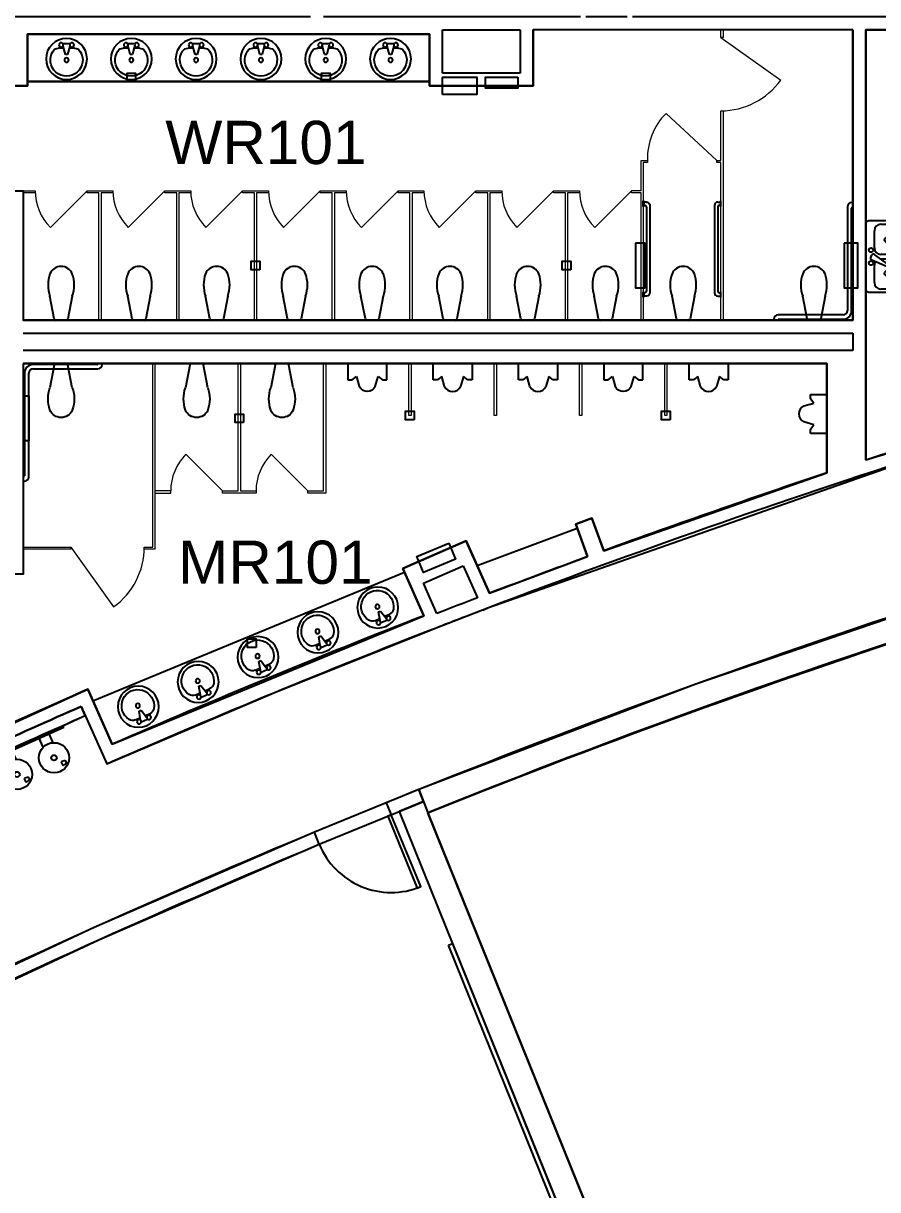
# Model space of a CAD drawing. Header units: inches. Extents: x -60 to 4824, y -1448 to 1233.
# Drawn here: x 1521 to 1917, y -537 to 3 of the extents above; entities that cross this region are included whole.
import ezdxf

# ---------------------------------------------------------------- set-up
doc = ezdxf.new("R2010")
doc.units = ezdxf.units.IN
doc.header["$LTSCALE"] = 96
doc.header["$MEASUREMENT"] = 0
doc.header["$PDMODE"] = 1
doc.header["$PDSIZE"] = -2
for name, color, linetype, lineweight in [('A-Anno-Note', 3, 'Continuous', 25), ('A-FLOR-CASE', 3, 'Continuous', 25), ('A-FLOR-CASE-FILL', 254, 'Continuous', 25), ('A-FLOR-FIXT', 3, 'Continuous', 25), ('A-FLOR-PFIX', 3, 'Continuous', 25), ('A-FLOR-TPTN', 4, 'Continuous', 18)]:
    doc.layers.add(name, color=color, linetype=linetype, lineweight=lineweight)
for name, color, linetype in [('A-DOOR', 4, 'Continuous'), ('A-FLOR-FD', 1, 'Continuous'), ('A-GLAZ', 3, 'Continuous'), ('A-WALL', 5, 'Continuous'), ('POLYGONS', 1, 'Continuous')]:
    doc.layers.add(name, color=color, linetype=linetype)
doc.styles.add('ATT', font='txt')
doc.styles.get("Standard").update_dxf_attribs({"font": 'arial.ttf'})

# ---------------------------------------------------------------- blocks, each defined once
blk = doc.blocks.new('GBP01')
for p, q in [((-55.5, -1), (-55.5, -1.5)), ((-53.3, -1), (-55.5, -1)), ((-53.5, -3.5), (-5.5, -3.5)), ((-53.3, -1.125), (-53.3, -1)), ((-5.5, -1.5), (-52.925, -1.5)), ((-3.5, -5.5), (-3.5, -35.5)), ((-1.5, -35.125), (-1.5, -5.5)), ((-1.5, -37.5), (-1, -37.5)), ((-1, -35.5), (-1.125, -35.5)), ((-1, -37.5), (-1, -35.5))]:
    blk.add_line(p, q)
for centre, radius, start, end in [((-53.5, -1.5), 2, 180.00001, 270.00001), ((-52.925, -1.125), 0.375, 180.00001, 270.00001), ((-5.5, -5.5), 4, 0.00001, 90), ((-5.5, -5.5), 2, 0.00001, 90), ((-1.5, -35.5), 2, 180.00001, 270.00001), ((-1.125, -35.125), 0.375, 180.00001, 270.00001)]:
    blk.add_arc(centre, radius, start, end)
blk.add_point((0, 0))
blk = doc.blocks.new('WCP02')
for p, q in [((3, -2.67), (3, 2.67)), ((3.81, 3.66), (16, 6)), ((16, -6), (3.81, -3.66))]:
    blk.add_line(p, q)
for centre, radius, start, end in [((22, -11.37), 18.38, 70.94899, 109.051), ((4, 2.67), 1, 100.8851, 180), ((25.5, 0), 6.5, 292.61842, 67.38013), ((4, -2.67), 1, 180, 259.1149), ((22, 11.37), 18.38, 250.94899, 289.05101)]:
    blk.add_arc(centre, radius, start, end)
blk.add_point((0, 0))
blk = doc.blocks.new('urnp01')
for p, q in [((-9, -7.5), (-9, 0)), ((-9, 0), (9, 0)), ((9, 0), (9, -7.5)), ((-7, -7.5), (-9, -7.5)), ((-5, -6), (-7, -7.5)), ((-3.69, -10.59), (-5, -6)), ((5, -6), (3.69, -10.59)), ((7, -7.5), (5, -6)), ((9, -7.5), (7, -7.5))]:
    blk.add_line(p, q)
blk.add_arc((0, -8.97), 4.03, 203.6878, 336.3141)
blk.add_point((0, 0))
blk = doc.blocks.new('15PLAV05')
at = {"color": 0, "linetype": 'ByBlock'}
for p, q in [((2.5, -1.5), (2.5, 1.5)), ((7.5, 0.5), (3.5, 1.5)), ((4.5, 1.25), (4.5, 3.741657)), ((7.5, -0.5), (7.5, 0.5)), ((3.5, -1.5), (7.5, -0.5)), ((4.5, -3.741657), (4.5, -1.25))]:
    blk.add_line(p, q, dxfattribs=at)
for centre, radius in [((9.5, 0), 9.5), ((3, 2.5), 1), ((10, 0), 1), ((3, -2.5), 1)]:
    blk.add_circle(centre, radius, dxfattribs=at)
for centre, radius, start, end in [((7.5, 3.741657), 3, 123.748989, 180), ((10, 0), 7.5, 236.251011, 123.748989), ((7.5, -3.741657), 3, 180, 236.251011)]:
    blk.add_arc(centre, radius, start, end, dxfattribs=at)
at = {"color": 0, "linetype": 'ByBlock', "style": 'ATT'}
for tag, p, flags in [('ITEM', (0, -18), 3), ('ROOM_NUMBER', (0, -27), 1)]:
    blk.add_attdef(tag, p, '', height=6, dxfattribs=dict(at, flags=flags))
blk = doc.blocks.new('15PSNK10')
at = {"color": 0, "linetype": 'ByBlock'}
for p, q in [((20.5, 16.5), (1.5, 16.5)), ((0, 15), (0, -15)), ((4, 4), (4, 12)), ((7, 15), (17.5, 15)), ((20.5, 12), (20.5, 4)), ((22, -15), (22, 15)), ((2.37, -0.1), (2.77, 0.6)), ((10.18, -3.57), (4.27, 0.87)), ((17.5, 1), (7, 1)), ((2.88, -1.54), (9.68, -4.43)), ((4, -12), (4, -4)), ((7.04, -1), (17.5, -1)), ((9.68, -4.43), (10.18, -3.57)), ((20.5, -4), (20.5, -12)), ((17.5, -15), (7, -15)), ((1.5, -16.5), (20.5, -16.5))]:
    blk.add_line(p, q, dxfattribs=at)
for centre, radius in [((10, 7.75), 1.25), ((2.5, 3), 1), ((2.5, -3), 1), ((10, -7.75), 1.25)]:
    blk.add_circle(centre, radius, dxfattribs=at)
for centre, radius, start, end in [((1.5, 15), 1.5, 90, 180), ((20.5, 15), 1.5, 0, 90), ((7, 12), 3, 90, 180), ((17.5, 12), 3, 0, 90), ((3.63, 0.1), 1, 50.5377, 150), ((7, 4), 3, 180, 270), ((17.5, 4), 3, 270, 0), ((3.23, -0.6), 1, 150, 249.4623), ((7, -4), 3, 146.607, 180), ((17.5, -4), 3, 0, 90), ((1.5, -15), 1.5, 180, 270), ((7, -12), 3, 180, 270), ((17.5, -12), 3, 270, 0), ((20.5, -15), 1.5, 270, 0)]:
    blk.add_arc(centre, radius, start, end, dxfattribs=at)
at = {"color": 0, "linetype": 'ByBlock', "style": 'ATT'}
for tag, p, flags in [('ITEM', (0, -26), 3), ('ROOM_NUMBER', (0, -35), 1)]:
    blk.add_attdef(tag, p, '', height=6, dxfattribs=dict(at, flags=flags))
blk = doc.blocks.new('$ELKAYEDFPBM117C')
at = {"layer": 'A-FLOR-FIXT'}
for p, q in [((-19.25, -1), (-19.25, 0)), ((19.25, -1), (19.25, 0)), ((19.25, -1), (-19.25, -1)), ((-11.88, -5.46), (-11.88, -1)), ((-6.88, -5.46), (-6.88, -1)), ((6.88, -5.46), (6.88, -1)), ((11.88, -5.46), (11.88, -1)), ((-7.02, -16.66), (-7.02, -15.34)), ((-5.68, -15.25), (-6.73, -15.09)), ((11.73, -16.66), (11.73, -15.34)), ((13.07, -15.25), (12.02, -15.09)), ((-5.68, -16.75), (-6.73, -16.91)), ((13.07, -16.75), (12.02, -16.91))]:
    blk.add_line(p, q, dxfattribs=at)
for centre, radius in [((-9.38, -12), 7), ((9.38, -12), 7), ((-9.38, -12), 1.25), ((9.38, -12), 1.25)]:
    blk.add_circle(centre, radius, dxfattribs=at)
for centre, radius, start, end in [((-6.77, -15.34), 0.25, 81.3185, 180), ((-5.68, -16), 0.75, 269.997, 90), ((11.98, -15.34), 0.25, 81.3185, 180), ((13.07, -16), 0.75, 269.997, 90), ((-6.77, -16.66), 0.25, 180, 278.6819), ((11.98, -16.66), 0.25, 180, 278.6819)]:
    blk.add_arc(centre, radius, start, end, dxfattribs=at)
blk = doc.blocks.new('GBP42')
for p, q in [((-19.75, 0), (-22.25, 0)), ((-22.25, 0), (-22.25, -0.25)), ((-19.75, 0), (-19.75, -0.25)), ((22.25, 0), (19.75, 0)), ((19.75, 0), (19.75, -0.25)), ((22.25, 0), (22.25, -0.25)), ((-22.25, -0.25), (-19.75, -0.25)), ((-21.75, -1.5), (-21.75, -0.25)), ((-20.25, -0.75), (-20.25, -0.25)), ((-20.25, -3), (20.25, -3)), ((-19.5, -1.5), (19.5, -1.5)), ((19.75, -0.25), (22.25, -0.25)), ((20.25, -0.75), (20.25, -0.25)), ((21.75, -1.5), (21.75, -0.25))]:
    blk.add_line(p, q)
for centre, radius, start, end in [((-20.25, -1.5), 1.5, 180, 270), ((-19.5, -0.75), 0.75, 180, 270), ((19.5, -0.75), 0.75, 270, 360), ((20.25, -1.5), 1.5, 270, 360)]:
    blk.add_arc(centre, radius, start, end)
blk = doc.blocks.new('*U356')
at = {"linetype": 'ByBlock', "lineweight": -2}
for p, q in [((0, 0), (177, 0)), ((237, 0), (177, 0)), ((243, 0), (391, 0)), ((433, 0), (397, 0)), ((0, -6), (20, -6)), ((26, -6), (174, -6)), ((180, -6), (345, -6)), ((347.5, -6), (366.5, -6)), ((369, -6), (439, -6))]:
    blk.add_line(p, q, dxfattribs=at)
at = {"lineweight": -2}
for p, q in [((0, 0), (177, 0)), ((237, 0), (177, 0)), ((243, 0), (391, 0)), ((433, 0), (397, 0)), ((0, -6), (20, -6)), ((26, -6), (174, -6)), ((180, -6), (345, -6)), ((347.5, -6), (366.5, -6)), ((369, -6), (439, -6))]:
    blk.add_line(p, q, dxfattribs=at)
blk = doc.blocks.new('*U308')
at = {"linetype": 'ByBlock', "lineweight": -2}
for p, q in [((487.86, 30.68), (486.42, 42.09)), ((213.9, 17.4), (214.42, 5.91)), ((0, 11.5), (-8.36, 11.5)), ((142.5, 2.61), (141.97, 14.1)), ((-19.96, 0), (0, 0))]:
    blk.add_line(p, q, dxfattribs=at)
at = {"lineweight": -2}
for p, q in [((487.86, 30.68), (486.42, 42.09)), ((213.9, 17.4), (214.42, 5.91)), ((0, 11.5), (-8.36, 11.5)), ((142.5, 2.61), (141.97, 14.1)), ((-19.96, 0), (0, 0))]:
    blk.add_line(p, q, dxfattribs=at)
at = {"linetype": 'ByBlock', "lineweight": -2, "extrusion": (0, 0, -1)}
for start, end in [(262.80282, 266.84181), (267.90437, 270)]:
    blk.add_arc((0, 3894), 3882.5, start, end, dxfattribs=at)
at = {"lineweight": -2, "extrusion": (0, 0, -1)}
for start, end in [(262.80282, 266.84181), (267.90437, 270)]:
    blk.add_arc((0, 3894), 3882.5, start, end, dxfattribs=at)
at = {"linetype": 'ByBlock', "lineweight": -2}
for start, end in [(273.15662, 277.19718), (270, 272.0972)]:
    blk.add_arc((0, 3894), 3894, start, end, dxfattribs=at)
at = {"lineweight": -2}
for start, end in [(273.15662, 277.19718), (270, 272.0972)]:
    blk.add_arc((0, 3894), 3894, start, end, dxfattribs=at)
blk = doc.blocks.new('*U321')
at = {"linetype": 'ByBlock', "lineweight": -2}
for p, q in [((0, 0), (0, -12.12)), ((327.5, 0), (0, 0)), ((327.5, -12.12), (327.5, 0)), ((0, -12.12), (321.99, -12.12)), ((327.49, -12.12), (327.5, -12.12))]:
    blk.add_line(p, q, dxfattribs=at)
at = {"lineweight": -2}
for p, q in [((0, 0), (0, -12.12)), ((327.5, 0), (0, 0)), ((327.5, -12.12), (327.5, 0)), ((0, -12.12), (321.99, -12.12)), ((327.49, -12.12), (327.5, -12.12))]:
    blk.add_line(p, q, dxfattribs=at)
blk = doc.blocks.new('*U147')
at = {"linetype": 'ByBlock', "lineweight": -2}
for p, q in [((0, 0), (0, -6)), ((0.08, 0), (0, 0)), ((390.08, 0), (18.08, 0)), ((0, -6), (0.08, -6)), ((6.08, -6), (390.08, -6))]:
    blk.add_line(p, q, dxfattribs=at)
at = {"lineweight": -2}
for p, q in [((0, 0), (0, -6)), ((0.08, 0), (0, 0)), ((390.08, 0), (18.08, 0)), ((0, -6), (0.08, -6)), ((6.08, -6), (390.08, -6))]:
    blk.add_line(p, q, dxfattribs=at)
blk = doc.blocks.new('*U148')
at = {"linetype": 'ByBlock', "lineweight": -2}
for p, q in [((384, 0), (0, 0)), ((0, -6), (384, -6))]:
    blk.add_line(p, q, dxfattribs=at)
at = {"lineweight": -2}
for p, q in [((384, 0), (0, 0)), ((0, -6), (384, -6))]:
    blk.add_line(p, q, dxfattribs=at)
blk = doc.blocks.new('*U149')
at = {"linetype": 'ByBlock', "lineweight": -2, "extrusion": (0, 0, -1)}
blk.add_arc((0, 3634.04), 3634.04, 268.38102, 269.9527, dxfattribs=at)
at = {"lineweight": -2, "extrusion": (0, 0, -1)}
blk.add_arc((0, 3634.04), 3634.04, 268.38102, 269.9527, dxfattribs=at)
at = {"linetype": 'ByBlock', "lineweight": -2}
blk.add_arc((0, 3634.04), 3640.04, 270.0477, 271.57602, dxfattribs=at)
at = {"lineweight": -2}
blk.add_arc((0, 3634.04), 3640.04, 270.0477, 271.57602, dxfattribs=at)
blk = doc.blocks.new('*U153')
at = {"linetype": 'ByBlock', "lineweight": -2}
for p, q in [((0, 0), (0, -8)), ((24, 0), (0, 0)), ((0, -8), (24, -8))]:
    blk.add_line(p, q, dxfattribs=at)
at = {"lineweight": -2}
for p, q in [((0, 0), (0, -8)), ((24, 0), (0, 0)), ((0, -8), (24, -8))]:
    blk.add_line(p, q, dxfattribs=at)
blk = doc.blocks.new('*U154')
at = {"linetype": 'ByBlock', "lineweight": -2}
for p, q in [((24, 0), (0, 0)), ((6, -6), (26, -6))]:
    blk.add_line(p, q, dxfattribs=at)
at = {"lineweight": -2}
for p, q in [((24, 0), (0, 0)), ((6, -6), (26, -6))]:
    blk.add_line(p, q, dxfattribs=at)
blk = doc.blocks.new('*U155')
at = {"linetype": 'ByBlock', "lineweight": -2}
for p, q in [((31.25, 3), (7.4, 3)), ((31.25, -0.03), (31.25, 3)), ((5.87, -3), (21.27, -3))]:
    blk.add_line(p, q, dxfattribs=at)
at = {"lineweight": -2}
for p, q in [((31.25, 3), (7.4, 3)), ((31.25, -0.03), (31.25, 3)), ((5.87, -3), (21.27, -3))]:
    blk.add_line(p, q, dxfattribs=at)
blk = doc.blocks.new('*U156')
at = {"linetype": 'ByBlock', "lineweight": -2}
for p, q in [((0, 3), (0, 0.03)), ((0.16, 3), (0, 3)), ((22.45, 3), (6.16, 3)), ((5.85, -3), (31.98, -3)), ((31.98, -3), (31.98, -2.9))]:
    blk.add_line(p, q, dxfattribs=at)
at = {"lineweight": -2}
for p, q in [((0, 3), (0, 0.03)), ((0.16, 3), (0, 3)), ((22.45, 3), (6.16, 3)), ((5.85, -3), (31.98, -3)), ((31.98, -3), (31.98, -2.9))]:
    blk.add_line(p, q, dxfattribs=at)
blk = doc.blocks.new('*U158')
at = {"linetype": 'ByBlock', "lineweight": -2}
for p, q in [((28.88, 5), (0, 5)), ((0, 5), (0, 4.97)), ((28.88, 4.56), (28.88, 5)), ((3.03, -5), (23.03, -5))]:
    blk.add_line(p, q, dxfattribs=at)
at = {"lineweight": -2}
for p, q in [((28.88, 5), (0, 5)), ((0, 5), (0, 4.97)), ((28.88, 4.56), (28.88, 5)), ((3.03, -5), (23.03, -5))]:
    blk.add_line(p, q, dxfattribs=at)
blk = doc.blocks.new('*U159')
at = {"linetype": 'ByBlock', "lineweight": -2}
for p, q in [((66.96, 0), (58.96, 0)), ((207.46, 0), (72.96, 0)), ((58.96, -6), (207.46, -6))]:
    blk.add_line(p, q, dxfattribs=at)
at = {"lineweight": -2}
for p, q in [((66.96, 0), (58.96, 0)), ((207.46, 0), (72.96, 0)), ((58.96, -6), (207.46, -6))]:
    blk.add_line(p, q, dxfattribs=at)
blk = doc.blocks.new('*U160')
at = {"linetype": 'ByBlock', "lineweight": -2}
for p, q in [((29.06, 3), (0.02, 3)), ((35.13, 3), (35.06, 3)), ((35.13, -3), (35.13, 3)), ((7.23, -3), (35.13, -3))]:
    blk.add_line(p, q, dxfattribs=at)
at = {"lineweight": -2}
for p, q in [((29.06, 3), (0.02, 3)), ((35.13, 3), (35.06, 3)), ((35.13, -3), (35.13, 3)), ((7.23, -3), (35.13, -3))]:
    blk.add_line(p, q, dxfattribs=at)
blk = doc.blocks.new('*U389')
at = {"linetype": 'ByBlock', "lineweight": -2}
for p, q in [((0, 0), (-6.2, 0)), ((-1.57, -6), (0, -6)), ((38.32, -5.82), (39.95, -5.8)), ((52.81, -5.65), (52.82, -5.65))]:
    blk.add_line(p, q, dxfattribs=at)
at = {"lineweight": -2}
for p, q in [((0, 0), (-6.2, 0)), ((-1.57, -6), (0, -6)), ((38.32, -5.82), (39.95, -5.8)), ((52.81, -5.65), (52.82, -5.65))]:
    blk.add_line(p, q, dxfattribs=at)
at = {"linetype": 'ByBlock', "lineweight": -2, "extrusion": (0, 0, -1)}
for start, end in [(263.76281, 270), (263.38775, 263.71993)]:
    blk.add_arc((0, 3972), 3972, start, end, dxfattribs=at)
at = {"lineweight": -2, "extrusion": (0, 0, -1)}
for start, end in [(263.76281, 270), (263.38775, 263.71993)]:
    blk.add_arc((0, 3972), 3972, start, end, dxfattribs=at)
at = {"linetype": 'ByBlock', "lineweight": -2}
for start, end in [(275.49949, 276.19805), (276.2846, 276.57302), (273.80935, 275.38427), (270.79681, 273.53626), (270, 270.51467), (270.57549, 270.76071)]:
    blk.add_arc((0, 3972), 3978, start, end, dxfattribs=at)
at = {"lineweight": -2}
for start, end in [(275.49949, 276.19805), (276.2846, 276.57302), (273.80935, 275.38427), (270.79681, 273.53626), (270, 270.51467), (270.57549, 270.76071)]:
    blk.add_arc((0, 3972), 3978, start, end, dxfattribs=at)
blk = doc.blocks.new('*U466')
at = {"linetype": 'ByBlock', "lineweight": -2}
for p, q in [((186, 0), (0, 0)), ((260, 0), (194, 0)), ((260, -2), (260, 0)), ((0, -8), (49, -8)), ((55, -8), (254, -8))]:
    blk.add_line(p, q, dxfattribs=at)
at = {"lineweight": -2}
for p, q in [((186, 0), (0, 0)), ((260, 0), (194, 0)), ((260, -2), (260, 0)), ((0, -8), (49, -8)), ((55, -8), (254, -8))]:
    blk.add_line(p, q, dxfattribs=at)
blk = doc.blocks.new('*U476')
at = {"linetype": 'ByBlock', "lineweight": -2}
blk.add_line((165.02, 3.43), (162.02, 3.31), dxfattribs=at)
at = {"lineweight": -2}
blk.add_line((165.02, 3.43), (162.02, 3.31), dxfattribs=at)
at = {"linetype": 'ByBlock', "lineweight": -2, "extrusion": (0, 0, -1)}
blk.add_arc((0, 3972), 3972, 267.6622, 270, dxfattribs=at)
at = {"lineweight": -2, "extrusion": (0, 0, -1)}
blk.add_arc((0, 3972), 3972, 267.6622, 270, dxfattribs=at)
at = {"linetype": 'ByBlock', "lineweight": -2}
blk.add_arc((0, 3972), 3979.25, 270.0481, 272.2952, dxfattribs=at)
at = {"lineweight": -2}
blk.add_arc((0, 3972), 3979.25, 270.0481, 272.2952, dxfattribs=at)
blk = doc.blocks.new('*U33')
at = {"linetype": 'ByBlock', "lineweight": -2}
for p, q in [((0, 0), (0, -6)), ((26, 0), (6, 0)), ((0, -6), (26, -6))]:
    blk.add_line(p, q, dxfattribs=at)
at = {"lineweight": -2}
for p, q in [((0, 0), (0, -6)), ((26, 0), (6, 0)), ((0, -6), (26, -6))]:
    blk.add_line(p, q, dxfattribs=at)
blk = doc.blocks.new('*U34')
at = {"linetype": 'ByBlock', "lineweight": -2}
for p, q in [((42, 0), (0, 0)), ((0, -6), (36, -6))]:
    blk.add_line(p, q, dxfattribs=at)
at = {"lineweight": -2}
for p, q in [((42, 0), (0, 0)), ((0, -6), (36, -6))]:
    blk.add_line(p, q, dxfattribs=at)
blk = doc.blocks.new('*U41')
at = {"linetype": 'ByBlock', "lineweight": -2}
for p, q in [((50.62, 0), (0, 0)), ((5.96, -18), (50.62, -18))]:
    blk.add_line(p, q, dxfattribs=at)
at = {"lineweight": -2}
for p, q in [((50.62, 0), (0, 0)), ((5.96, -18), (50.62, -18))]:
    blk.add_line(p, q, dxfattribs=at)
blk = doc.blocks.new('*U56')
at = {"linetype": 'ByBlock', "lineweight": -2}
for p, q in [((22, 4), (5.99, 4)), ((22, -4), (22, 4)), ((5.99, -4), (22, -4))]:
    blk.add_line(p, q, dxfattribs=at)
at = {"lineweight": -2}
for p, q in [((22, 4), (5.99, 4)), ((22, -4), (22, 4)), ((5.99, -4), (22, -4))]:
    blk.add_line(p, q, dxfattribs=at)
blk = doc.blocks.new('*U99')
at = {"linetype": 'ByBlock', "lineweight": -2}
for p, q in [((276.25, 9.79), (273.57, 9.6)), ((276.39, 8.05), (276.25, 9.79)), ((276.59, 8.07), (276.39, 8.05)), ((276.54, 3.8), (278.31, 8.21)), ((0, 0), (0, -6)), ((16.19, -5.97), (16.14, 0.03)), ((52.14, 0.35), (52.19, -5.65)), ((273.99, 3.62), (276.54, 3.8))]:
    blk.add_line(p, q, dxfattribs=at)
at = {"lineweight": -2}
for p, q in [((276.25, 9.79), (273.57, 9.6)), ((276.39, 8.05), (276.25, 9.79)), ((276.59, 8.07), (276.39, 8.05)), ((276.54, 3.8), (278.31, 8.21)), ((0, 0), (0, -6)), ((16.19, -5.97), (16.14, 0.03)), ((52.14, 0.35), (52.19, -5.65)), ((273.99, 3.62), (276.54, 3.8))]:
    blk.add_line(p, q, dxfattribs=at)
at = {"linetype": 'ByBlock', "lineweight": -2, "extrusion": (0, 0, -1)}
for start, end in [(265.97903, 269.23427), (269.76297, 270)]:
    blk.add_arc((0, 3901.35), 3901.35, start, end, dxfattribs=at)
at = {"lineweight": -2, "extrusion": (0, 0, -1)}
for start, end in [(265.97903, 269.23427), (269.76297, 270)]:
    blk.add_arc((0, 3901.35), 3901.35, start, end, dxfattribs=at)
at = {"linetype": 'ByBlock', "lineweight": -2}
for start, end in [(270.76533, 274.02097), (270, 270.23744)]:
    blk.add_arc((0, 3901.35), 3907.35, start, end, dxfattribs=at)
at = {"lineweight": -2}
for start, end in [(270.76533, 274.02097), (270, 270.23744)]:
    blk.add_arc((0, 3901.35), 3907.35, start, end, dxfattribs=at)
blk = doc.blocks.new('*U100')
at = {"linetype": 'ByBlock', "lineweight": -2}
for p, q in [((0, 0), (0, -4.62)), ((99.75, -3.26), (99.63, 1.37))]:
    blk.add_line(p, q, dxfattribs=at)
at = {"lineweight": -2}
for p, q in [((0, 0), (0, -4.62)), ((99.75, -3.26), (99.63, 1.37))]:
    blk.add_line(p, q, dxfattribs=at)
at = {"linetype": 'ByBlock', "lineweight": -2, "extrusion": (0, 0, -1)}
blk.add_arc((0, 3628.04), 3628.04, 268.42643, 270, dxfattribs=at)
at = {"lineweight": -2, "extrusion": (0, 0, -1)}
blk.add_arc((0, 3628.04), 3628.04, 268.42643, 270, dxfattribs=at)
at = {"linetype": 'ByBlock', "lineweight": -2}
blk.add_arc((0, 3628.04), 3632.66, 270, 271.57357, dxfattribs=at)
at = {"lineweight": -2}
blk.add_arc((0, 3628.04), 3632.66, 270, 271.57357, dxfattribs=at)

msp = doc.modelspace()

# ---------------------------------------------------------------- linework, layer by layer
at = {"layer": 'A-DOOR', "linetype": 'ByBlock', "lineweight": -2}
msp.add_lwpolyline([(1691.32, -363.37), (1689.7, -364.04), (1703.38, -397.33), (1705, -396.67)], close=True, dxfattribs=at)
msp.add_arc((1691.32, -363.37), 36, 202.3407, 292.3407, dxfattribs=at)
at = {"layer": 'A-FLOR-CASE'}
for p, q in [((1523, -24), (1709, -24)), ((1731.14, -248.07), (1777.44, -230.75))]:
    msp.add_line(p, q, dxfattribs=at)
for points in [[(1715, -30), (1715, -22), (1731, -22), (1731, -30)], [(1750, -22), (1750, -27), (1735, -27), (1735, -22)], [(1804.37, -98.74), (1804.37, -119.49), (1808.7, -119.49), (1808.7, -98.74)], [(1901.07, -98.74), (1901.07, -119.49), (1907.32, -119.49), (1907.32, -98.74)], [(1718.04, -237.68), (1721.11, -245.07), (1706.32, -251.2), (1703.26, -243.81)], [(1717.88, -423.83), (1719.73, -423.08), (1791.56, -601.14), (1789.7, -601.89)]]:
    msp.add_lwpolyline(points, close=True, dxfattribs=at)
for points in [[(1521, -169.5), (1523.62, -169.5), (1523.62, -190.25), (1521, -190.25)], [(1553.24, -310.65), (1697.49, -251.13)]]:
    msp.add_lwpolyline(points, dxfattribs=at)
at = {"layer": 'A-FLOR-CASE-FILL'}
msp.add_lwpolyline([(1523, -2), (1709, -2), (1709, -24), (1523, -24)], close=True, dxfattribs=at)
at = {"layer": 'A-FLOR-FD'}
for points in [[(1573, -24), (1569, -24), (1569, -20), (1573, -20)], [(1663, -24), (1659, -24), (1659, -20), (1663, -20)], [(1630.5, -111.12), (1626.5, -111.12), (1626.5, -107.12), (1630.5, -107.12)], [(1774.5, -111.12), (1770.5, -111.12), (1770.5, -107.12), (1774.5, -107.12)], [(1623, -181.88), (1619, -181.88), (1619, -177.88), (1623, -177.88)], [(1702, -180.5), (1698, -180.5), (1698, -176.5), (1702, -176.5)], [(1820.5, -180.5), (1816.5, -180.5), (1816.5, -176.5), (1820.5, -176.5)], [(1628.8, -285.93), (1624.8, -285.93), (1624.8, -281.93), (1628.8, -281.93)]]:
    msp.add_lwpolyline(points, close=True, dxfattribs=at)
at = {"layer": 'A-FLOR-FIXT'}
msp.add_line((1808, -134.5), (1861.37, -134.5), dxfattribs=at)
at = {"layer": 'A-FLOR-TPTN'}
for p, q in [((1844, -3.5), (1871.68, -23.24)), ((1807, -60.5), (1810, -60.5)), ((1807, -74.5), (1807, -60.5)), ((1810, -61.5), (1808, -61.5)), ((1808, -61.5), (1808, -134.5)), ((1810, -60.5), (1810, -61.5)), ((1802.5, -75.5), (1802.5, -74.5)), ((1807, -75.5), (1802.5, -75.5)), ((1807, -134.5), (1807, -75.5)), ((1581, -239.5), (1581, -154.5)), ((1582, -240.5), (1582, -154.5)), ((1589.25, -213.5), (1582, -213.5)), ((1589.25, -214.5), (1589.25, -213.5)), ((1543, -239.5), (1562.74, -267.18)), ((1577, -240.5), (1577, -239.5)), ((1577, -239.5), (1581, -239.5)), ((1582, -240.5), (1577, -240.5))]:
    msp.add_line(p, q, dxfattribs=at)
for points in [[(1845, 0), (1845, -3.5), (1844, -3.5), (1844, 0)], [(1844, -134.5), (1844, -61.5), (1842, -61.5), (1842, -60.5), (1844, -60.5), (1844, -37.5), (1845, -37.5), (1845, -134.5)], [(1521, -74.5), (1521, -74.5), (1521, -74.5), (1521, -74.5), (1526.5, -74.5), (1526.5, -75.5), (1521, -75.5), (1521, -75.5)], [(1550.5, -74.5), (1550.5, -74.5), (1533.53, -91.47)], [(1556, -134.5), (1556, -75.5), (1550.5, -75.5), (1550.5, -74.5), (1562.5, -74.5), (1562.5, -75.5), (1557, -75.5), (1557, -134.5)], [(1586.5, -74.5), (1586.5, -74.5), (1569.53, -91.47)], [(1592, -134.5), (1592, -75.5), (1586.5, -75.5), (1586.5, -74.5), (1598.5, -74.5), (1598.5, -75.5), (1593, -75.5), (1593, -134.5)], [(1622.5, -74.5), (1622.5, -74.5), (1605.53, -91.47)], [(1628, -134.5), (1628, -75.5), (1622.5, -75.5), (1622.5, -74.5), (1634.5, -74.5), (1634.5, -75.5), (1629, -75.5), (1629, -134.5)], [(1658.5, -74.5), (1658.5, -74.5), (1641.53, -91.47)], [(1664, -134.5), (1664, -75.5), (1658.5, -75.5), (1658.5, -74.5), (1670.5, -74.5), (1670.5, -75.5), (1665, -75.5), (1665, -134.5)], [(1694.5, -74.5), (1694.5, -74.5), (1677.53, -91.47)], [(1700, -134.5), (1700, -75.5), (1694.5, -75.5), (1694.5, -74.5), (1706.5, -74.5), (1706.5, -75.5), (1701, -75.5), (1701, -134.5)], [(1730.5, -74.5), (1730.5, -74.5), (1713.53, -91.47)], [(1736, -134.5), (1736, -75.5), (1730.5, -75.5), (1730.5, -74.5), (1742.5, -74.5), (1742.5, -75.5), (1737, -75.5), (1737, -134.5)], [(1766.5, -74.5), (1766.5, -74.5), (1749.53, -91.47)], [(1772, -134.5), (1772, -75.5), (1766.5, -75.5), (1766.5, -74.5), (1778.5, -74.5), (1778.5, -75.5), (1773, -75.5), (1773, -134.5)], [(1802.5, -74.5), (1802.5, -74.5), (1785.53, -91.47)], [(1807, -74.5), (1802.5, -74.5)], [(1621.5, -154.5), (1621.5, -213.5), (1628.75, -213.5), (1628.75, -214.5), (1613.25, -214.5), (1613.25, -213.5), (1620.5, -213.5), (1620.5, -154.5)], [(1661, -154.5), (1661, -214.5), (1652.75, -214.5), (1652.75, -213.5), (1660, -213.5), (1660, -154.5)], [(1613.25, -213.5), (1613.25, -213.5), (1596.28, -196.53)], [(1652.75, -213.5), (1652.75, -213.5), (1635.78, -196.53)], [(1582, -214.5), (1582, -214.5), (1582, -214.5), (1582, -214.5), (1589.25, -214.5), (1589.25, -213.5), (1582, -213.5), (1582, -213.5)], [(1521, -239.5), (1543, -239.5), (1543, -240.5), (1521, -240.5)]]:
    msp.add_lwpolyline(points, dxfattribs=at)
at = {"layer": 'A-FLOR-TPTN', "elevation": 0}
msp.add_lwpolyline([(1842, -60.5), (1842, -60.5), (1818.56, -38.71)], dxfattribs=at)
at = {"layer": 'A-FLOR-TPTN'}
for points in [[(1700.5, -154.5), (1700.5, -177.5), (1700.5, -177.5), (1700.5, -178.5), (1699.5, -178.5), (1699.5, -178.5), (1699.5, -178.5), (1699.5, -154.5)], [(1740, -154.5), (1740, -177.5), (1740, -177.5), (1740, -178.5), (1739, -178.5), (1739, -178.5), (1739, -178.5), (1739, -154.5)], [(1779.5, -154.5), (1779.5, -177.5), (1779.5, -177.5), (1779.5, -178.5), (1778.5, -178.5), (1778.5, -178.5), (1778.5, -178.5), (1778.5, -154.5)], [(1819, -154.5), (1819, -177.5), (1819, -177.5), (1819, -178.5), (1818, -178.5), (1818, -178.5), (1818, -178.5), (1818, -154.5)]]:
    msp.add_lwpolyline(points, close=True, dxfattribs=at)
for centre, radius, start, end in [((1844, -3.5), 34, 270, 324.5085), ((1839.13, -59.37), 29.15, 134.8719, 182.2184), ((1550.5, -74.5), 24, 180, 225), ((1586.5, -74.5), 24, 180, 225), ((1622.5, -74.5), 24, 180, 225), ((1658.5, -74.5), 24, 180, 225), ((1694.5, -74.5), 24, 180, 225), ((1730.5, -74.5), 24, 180, 225), ((1766.5, -74.5), 24, 180, 225), ((1802.5, -74.5), 24, 180, 225), ((1613.25, -213.5), 24, 135, 180), ((1652.75, -213.5), 24, 135, 180), ((1543, -239.5), 34, 305.4915, 0)]:
    msp.add_arc(centre, radius, start, end, dxfattribs=at)
at = {"layer": 'A-GLAZ'}
msp.add_arc((3154.56, -3972), 3558, 87.0644, 122.41203, dxfattribs=at)
at = {"layer": 'POLYGONS', "elevation": 0}
for points in [[(1905, 0), (1757, 0), (1757, -26), (1709, -26), (1709, -2), (1523, -2), (1523, -26), (1515, -26), (1515, -2), (1455, -2), (1455, -174), (1515, -174), (1515, -74.5), (1521, -74.5), (1521, -134.5), (1905, -134.5)], [(2148, 0), (1911, 0), (1911, -199.16), (2093.06, -144.18), (2087.03, -122.43), (2111.95, -115.55), (2111.95, -139.01), (2148, -129.43)], [(1521, -154.5), (1521, -252), (1457, -252), (1457, -347.94), (1550.85, -305.27), (1562.16, -330.77), (1706.41, -271.24), (1696.74, -249.44), (1725.96, -236.63), (1736.82, -260.87), (1782.25, -243.89), (1776.75, -228.86), (1784.26, -226.11), (1789.76, -241.15), (1893, -205.12), (1893, -154.5)], [(1329.35, -536.97), (1416.53, -492.73), (1425.66, -511.14), (1464.52, -491.44), (1453.5, -469.19), (1556.32, -421.1), (1658.02, -377.05), (1695.04, -361.87), (1817.56, -665.59), (1759.82, -689.53), (1704.93, -713.4), (1648.63, -739.03), (1596.38, -763.89), (1553.09, -784.71), (1542.23, -763.31), (1519.35, -774.9), (1530.19, -796.31), (1490.79, -816.65), (1479.63, -795.53), (1468.76, -801.3)]]:
    msp.add_lwpolyline(points, close=True, dxfattribs=at)
msp.add_lwpolyline([(1962.36, -258.71), (1832.39, -302.97), (1704.06, -351.77), (1655.74, -371.51), (1553.87, -415.62), (1451, -463.74), (1451, -468.49), (1369.36, -509.94), (1332.14, -438.25), (1364.97, -421.2), (1367.05, -425.2), (1466.94, -376.35), (1458.99, -358.74), (1549.69, -317.49), (1559.6, -339.8), (1636.94, -306.93), (1712.15, -276.79), (1736.42, -267.44), (1940.41, -195.93)], dxfattribs=at)
msp.add_lwpolyline([(2179.32, -207.82, 0.033077), (1708.33, -362.45), (1826.75, -655.96, -0.005145), (1856.14, -644.35), (1848.84, -626.12), (1872.22, -616.66), (1881.81, -640.35, -0.023571), (2198.5, -536.08), (2192.12, -511.29), (2216.55, -505.01), (2221.51, -524.02, -0.009294), (2258.09, -514.76)], format="xyb", close=True, dxfattribs=at)
at = {"layer": 'POLYGONS'}
msp.add_lwpolyline([(3565.14, -437.77, 0.228247), (646.6, -1448.21)], format="xyb", dxfattribs=at)

# ---------------------------------------------------------------- block references
at = {"layer": 'A-FLOR-CASE'}
msp.add_blockref('15PSNK10', (1911, -105), dxfattribs=at)
at = {"layer": 'A-FLOR-FIXT'}
for name, p, xscale, rotation in [('GBP42', (1808, -101.5), -1, 90), ('urnp01', (1680.25, -154.5), -0.9999999999999999, 359.9999938249249), ('urnp01', (1798.75, -154.5), -0.9999999999999999, 359.9999938249249)]:
    msp.add_blockref(name, p, dxfattribs=dict(at, xscale=xscale, rotation=rotation))
for name, p, rotation in [('GBP42', (1844, -101.5), 270), ('GBP01', (1906, -135.5), 270), ('GBP01', (1520, -153.5), 90), ('urnp01', (1719.75, -154.5), 6.175075081053686e-06), ('urnp01', (1759.25, -154.5), 6.175075081053686e-06), ('urnp01', (1838.25, -154.5), 6.175075081053686e-06), ('urnp01', (1893, -177.82), 270.0000061750751), ('$ELKAYEDFPBM117C', (1521.72, -329.93), 24.19974168111988)]:
    msp.add_blockref(name, p, dxfattribs=dict(at, rotation=rotation))
at = {"layer": 'A-FLOR-FIXT', "yscale": 0.8620689655172413, "zscale": 0.8620689655172413, "rotation": 90}
for p, xscale in [((1538.5, -137.09), 0.8620689655172413), ((1574.5, -137.09), 0.8620689655172413), ((1610.5, -137.09), 0.8620689655172413), ((1646.5, -137.09), 0.8620689655172413), ((1682.5, -137.09), 0.8620689655172413), ((1718.5, -137.09), 0.8620689655172413), ((1754.5, -137.09), 0.8620689655172413), ((1790.5, -137.09), 0.8620689655172413), ((1826.5, -137.09), 0.8620689655172413), ((1887, -137.09), 0.8620689655172413), ((1538.5, -151.91), -0.8620689655172413), ((1601.25, -151.91), -0.8620689655172413), ((1640.75, -151.91), -0.8620689655172413)]:
    msp.add_blockref('WCP02', p, dxfattribs=dict(at, xscale=xscale))
at = {"layer": 'A-FLOR-PFIX'}
for p, xscale, rotation in [((1541, -4), -0.9999999999999991, 89.9996981376552), ((1571, -4), -0.9999999999999991, 89.9996981376552), ((1601, -4), -0.9999999999999991, 89.9996981376552), ((1631, -4), -0.9999999999999991, 89.9996981376552), ((1661, -4), -0.9999999999999991, 89.9996981376552), ((1691, -4), -0.9999999999999991, 89.9996981376552), ((1688.97, -276.15), -0.9999999999999993, 293.9182968659954), ((1661.25, -287.64), -0.9999999999999993, 293.9182968659954), ((1633.52, -299.12), -0.9999999999999993, 293.9182968659954), ((1605.8, -310.6), -0.9999999999999993, 293.9182968659954), ((1578.07, -322.09), -0.9999999999999993, 293.9182968659954)]:
    msp.add_blockref('15PLAV05', p, dxfattribs=dict(at, xscale=xscale, rotation=rotation))
at = {"layer": 'A-WALL'}
for name, p, rotation in [('*U466', (1709, -2), 179.9999999999943), ('*U356', (2148, 0), 180), ('*U154', (1709, -26), 90), ('*U33', (1751, -26), 90), ('*U159', (1905, -207.46), 90), ('*U153', (1515, -26), 90), ('*U34', (1751, -26), 179.9999999999955), ('*U389', (2148, -135.63), 194.6399015605062), ('*U148', (1905, -140.5), 180), ('*U147', (1911.08, -154.5), 180), ('*U41', (1893, -205.12), 90), ('*U308', (2168.33, -198.81), 194.6370966043221), ('*U56', (1788.07, -248.15), 110.0962833543343), ('*U158', (1701.5, -252.76), 23.58903548169834), ('*U156', (1736.45, -267.43), 113.918296865987), ('*U155', (1712.15, -276.79), 113.9182968659989), ('*U476', (1712.15, -276.79), 201.2521498124119), ('*U149', (1550.57, -312.05), 203.6265044783763), ('*U160', (1562.35, -338.6), 113.9182968660002), ('*U100', (1549.69, -317.49), 203.673399951884), ('*U99', (1706.28, -357.34), 201.8393246963521), ('*U321', (1817.56, -665.59), 111.9685329277028)]:
    msp.add_blockref(name, p, dxfattribs=dict(at, rotation=rotation))

# ---------------------------------------------------------------- texts
at = {"layer": 'A-Anno-Note', "char_height": 20, "attachment_point": 1}
for s, insert in [('{\\fArial|b0|i0|c0|p34;WR101}', (1586.75, -42.14)), ('{\\fArial|b0|i0|c0|p34;MR101}', (1592.63, -236.49))]:
    msp.add_mtext(s, dxfattribs=dict(at, insert=insert))

doc.saveas('drawing.dxf')
